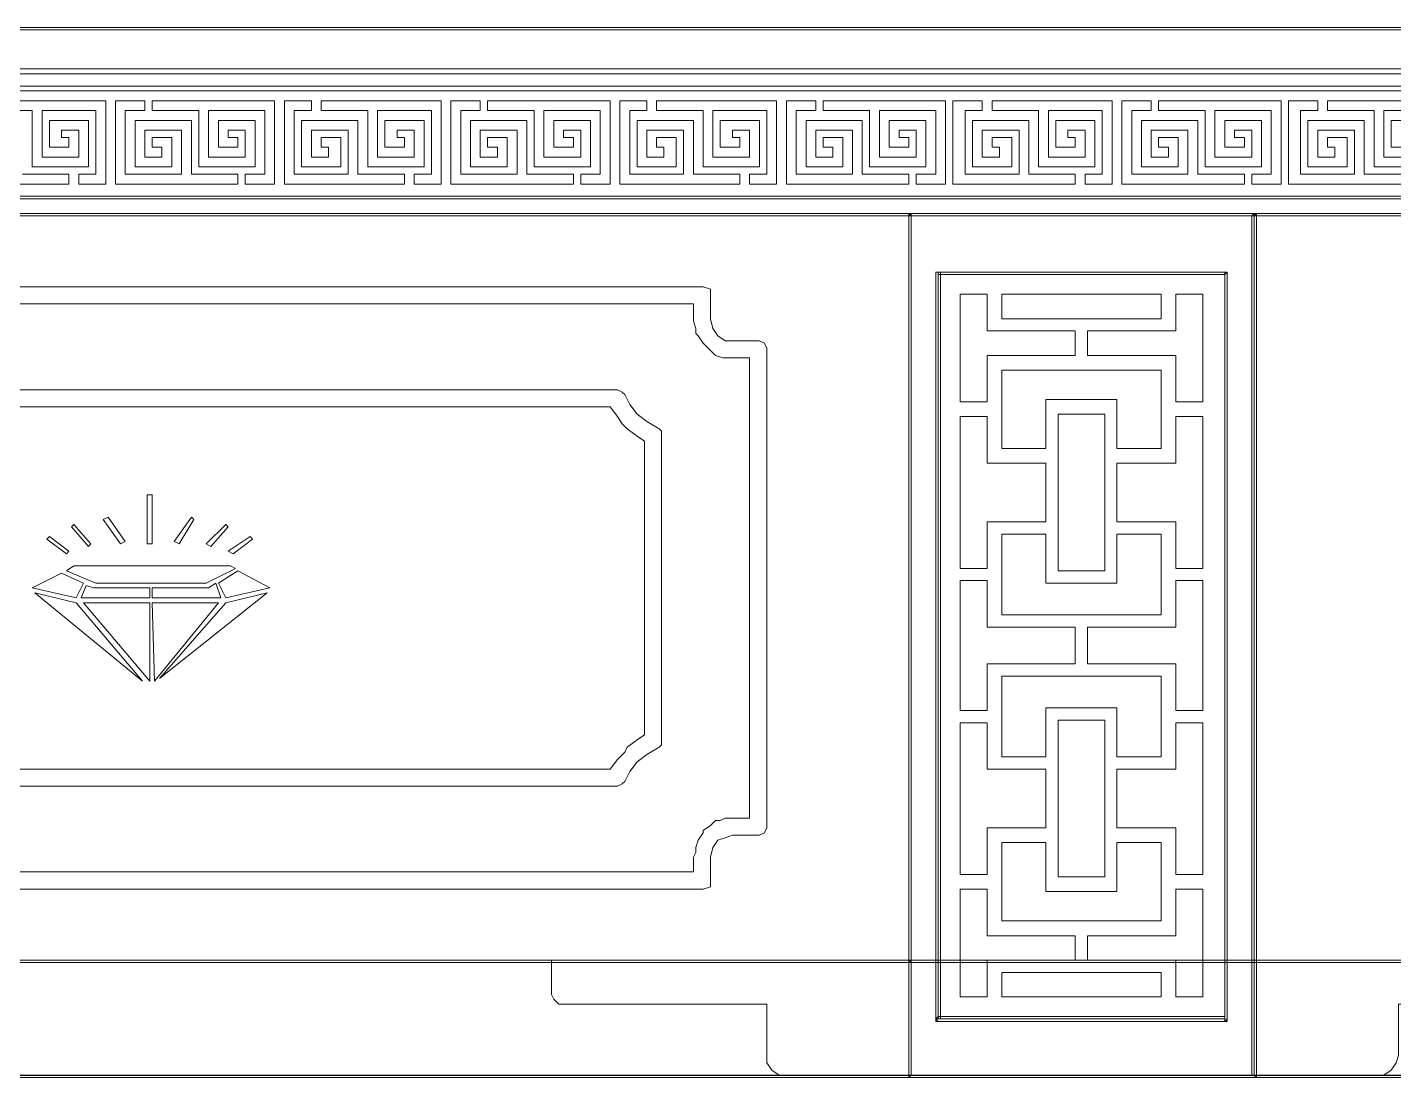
# Model space of a CAD drawing. Extents: x -66030 to 95157, y -13132 to 45879.
# Drawn here: x 53485 to 55665, y 24419 to 26094 of the extents above; entities that cross this region are included whole.
import ezdxf

# ---------------------------------------------------------------- set-up
doc = ezdxf.new("R2010")
doc.units = 0
doc.header["$LTSCALE"] = 100
doc.header["$MEASUREMENT"] = 0
doc.layers.get('0').update_dxf_attribs({"linetype": 'CONTINUOUS'})
doc.layers.add('3', color=11, linetype='CONTINUOUS')

msp = doc.modelspace()

# ---------------------------------------------------------------- linework, layer by layer
at = {"lineweight": 0}
for points in [[(50606.7, 26094.3), (50610.6, 26090.4), (56293.8, 26090.4), (56293.8, 26094.3), (50610.6, 26094.3), (50606.7, 26094.3), (50610.6, 26094.3), (50606.7, 26094.3), (50606.7, 26094.3)], [(50606.7, 26024), (50610.6, 26020.1), (56293.8, 26020.1), (56293.8, 26027.9), (50610.6, 26027.9), (50606.7, 26024), (50610.6, 26027.9), (50606.7, 26027.9), (50606.7, 26024)], [(50606.7, 26024), (50610.6, 26020.1), (56293.8, 26020.1), (56293.8, 26027.9), (50610.6, 26027.9), (50606.7, 26024), (50610.6, 26027.9), (50606.7, 26027.9), (50606.7, 26024)], [(56297.7, 26024), (56293.8, 26027.9), (50610.6, 26027.9), (50610.6, 26020.1), (56293.8, 26020.1), (56297.7, 26024), (56293.8, 26020.1), (56297.7, 26020.1), (56297.7, 26024)], [(56297.7, 25996.7), (56293.8, 26000.6), (50610.6, 26000.6), (50610.6, 25992.8), (56293.8, 25992.8), (56297.7, 25996.7), (56293.8, 25992.8), (56297.7, 25992.8), (56297.7, 25996.7)], [(53821.3, 25844.3), (53821.3, 25852.2), (53821.3, 25860), (53821.3, 25860), (53821.3, 25860), (53782.2, 25860), (53747.1, 25860), (53747.1, 25902.9), (53747.1, 25945.9), (53700.2, 25945.9), (53657.3, 25945.9), (53657.3, 25906.8), (53657.3, 25871.7), (53688.5, 25871.7), (53715.8, 25871.7), (53715.8, 25895.1), (53715.8, 25918.6), (53700.2, 25918.6), (53684.6, 25918.6), (53684.6, 25910.7), (53684.6, 25902.9), (53692.4, 25902.9), (53700.2, 25902.9), (53700.2, 25895.1), (53700.2, 25887.3), (53684.6, 25887.3), (53672.9, 25887.3), (53672.9, 25910.7), (53672.9, 25930.3), (53700.2, 25930.3), (53731.5, 25930.3), (53731.5, 25895.1), (53731.5, 25860), (53688.5, 25860), (53641.6, 25860), (53641.6, 25910.7), (53641.6, 25961.5), (53657.3, 25961.5), (53672.9, 25961.5), (53672.9, 25969.3), (53672.9, 25977.1), (53649.4, 25977.1), (53626, 25977.1), (53626, 25942), (53626, 25910.7), (53626, 25875.6), (53626, 25844.3), (53672.9, 25844.3), (53723.7, 25844.3), (53770.5, 25844.3), (53821.3, 25844.3)], [(53833, 25860), (53833, 25852.2), (53833, 25844.3), (53856.5, 25844.3), (53879.9, 25844.3), (53879.9, 25875.6), (53879.9, 25910.7), (53879.9, 25942), (53879.9, 25977.1), (53833, 25977.1), (53782.2, 25977.1), (53735.4, 25977.1), (53684.6, 25977.1), (53684.6, 25969.3), (53684.6, 25961.5), (53723.7, 25961.5), (53758.8, 25961.5), (53758.8, 25914.7), (53758.8, 25871.7), (53805.7, 25871.7), (53848.6, 25871.7), (53848.6, 25906.8), (53848.6, 25945.9), (53817.4, 25945.9), (53790.1, 25945.9), (53790.1, 25922.5), (53790.1, 25902.9), (53805.7, 25902.9), (53821.3, 25902.9), (53821.3, 25910.7), (53821.3, 25918.6), (53813.5, 25918.6), (53805.7, 25918.6), (53805.7, 25922.5), (53805.7, 25930.3), (53821.3, 25930.3), (53833, 25930.3), (53833, 25910.7), (53833, 25887.3), (53805.7, 25887.3), (53774.4, 25887.3), (53774.4, 25922.5), (53774.4, 25961.5), (53817.4, 25961.5), (53864.3, 25961.5), (53864.3, 25910.7), (53864.3, 25860), (53848.6, 25860), (53833, 25860)], [(54086.9, 25844.3), (54086.9, 25852.2), (54086.9, 25860), (54086.9, 25860), (54086.9, 25860), (54051.8, 25860), (54012.7, 25860), (54012.7, 25902.9), (54012.7, 25945.9), (53969.7, 25945.9), (53922.9, 25945.9), (53922.9, 25906.8), (53922.9, 25871.7), (53954.1, 25871.7), (53985.4, 25871.7), (53985.4, 25895.1), (53985.4, 25918.6), (53969.7, 25918.6), (53954.1, 25918.6), (53954.1, 25910.7), (53954.1, 25902.9), (53961.9, 25902.9), (53965.8, 25902.9), (53965.8, 25895.1), (53965.8, 25887.3), (53954.1, 25887.3), (53938.5, 25887.3), (53938.5, 25910.7), (53938.5, 25930.3), (53969.7, 25930.3), (53997.1, 25930.3), (53997.1, 25895.1), (53997.1, 25860), (53954.1, 25860), (53911.1, 25860), (53911.1, 25910.7), (53911.1, 25961.5), (53922.9, 25961.5), (53938.5, 25961.5), (53938.5, 25969.3), (53938.5, 25977.1), (53915, 25977.1), (53895.5, 25977.1), (53895.5, 25942), (53895.5, 25910.7), (53895.5, 25875.6), (53895.5, 25844.3), (53942.4, 25844.3), (53989.3, 25844.3), (54040, 25844.3), (54086.9, 25844.3)], [(54102.5, 25860), (54102.5, 25852.2), (54102.5, 25844.3), (54126, 25844.3), (54145.5, 25844.3), (54145.5, 25875.6), (54145.5, 25910.7), (54145.5, 25942), (54145.5, 25977.1), (54098.6, 25977.1), (54051.8, 25977.1), (54001, 25977.1), (53954.1, 25977.1), (53954.1, 25969.3), (53954.1, 25961.5), (53989.3, 25961.5), (54028.3, 25961.5), (54028.3, 25914.7), (54028.3, 25871.7), (54071.3, 25871.7), (54118.2, 25871.7), (54118.2, 25906.8), (54118.2, 25945.9), (54086.9, 25945.9), (54055.7, 25945.9), (54055.7, 25922.5), (54055.7, 25902.9), (54071.3, 25902.9), (54086.9, 25902.9), (54086.9, 25910.7), (54086.9, 25918.6), (54079.1, 25918.6), (54075.2, 25918.6), (54075.2, 25922.5), (54075.2, 25930.3), (54086.9, 25930.3), (54102.5, 25930.3), (54102.5, 25910.7), (54102.5, 25887.3), (54071.3, 25887.3), (54043.9, 25887.3), (54043.9, 25922.5), (54043.9, 25961.5), (54086.9, 25961.5), (54129.9, 25961.5), (54129.9, 25910.7), (54129.9, 25860), (54118.2, 25860), (54102.5, 25860)], [(54356.4, 25844.3), (54356.4, 25852.2), (54356.4, 25860), (54356.4, 25860), (54356.4, 25860), (54317.4, 25860), (54282.2, 25860), (54282.2, 25902.9), (54282.2, 25945.9), (54235.3, 25945.9), (54192.4, 25945.9), (54192.4, 25906.8), (54192.4, 25871.7), (54223.6, 25871.7), (54251, 25871.7), (54251, 25895.1), (54251, 25918.6), (54235.3, 25918.6), (54219.7, 25918.6), (54219.7, 25910.7), (54219.7, 25902.9), (54227.5, 25902.9), (54235.3, 25902.9), (54235.3, 25895.1), (54235.3, 25887.3), (54219.7, 25887.3), (54208, 25887.3), (54208, 25910.7), (54208, 25930.3), (54235.3, 25930.3), (54266.6, 25930.3), (54266.6, 25895.1), (54266.6, 25860), (54223.6, 25860), (54176.7, 25860), (54176.7, 25910.7), (54176.7, 25961.5), (54192.4, 25961.5), (54208, 25961.5), (54208, 25969.3), (54208, 25977.1), (54184.6, 25977.1), (54161.1, 25977.1), (54161.1, 25942), (54161.1, 25910.7), (54161.1, 25875.6), (54161.1, 25844.3), (54208, 25844.3), (54258.8, 25844.3), (54305.6, 25844.3), (54356.4, 25844.3)], [(54368.1, 25860), (54368.1, 25852.2), (54368.1, 25844.3), (54391.6, 25844.3), (54415, 25844.3), (54415, 25875.6), (54415, 25910.7), (54415, 25942), (54415, 25977.1), (54368.1, 25977.1), (54317.4, 25977.1), (54270.5, 25977.1), (54219.7, 25977.1), (54219.7, 25969.3), (54219.7, 25961.5), (54258.8, 25961.5), (54293.9, 25961.5), (54293.9, 25914.7), (54293.9, 25871.7), (54340.8, 25871.7), (54383.8, 25871.7), (54383.8, 25906.8), (54383.8, 25945.9), (54352.5, 25945.9), (54325.2, 25945.9), (54325.2, 25922.5), (54325.2, 25902.9), (54340.8, 25902.9), (54356.4, 25902.9), (54356.4, 25910.7), (54356.4, 25918.6), (54348.6, 25918.6), (54340.8, 25918.6), (54340.8, 25922.5), (54340.8, 25930.3), (54356.4, 25930.3), (54368.1, 25930.3), (54368.1, 25910.7), (54368.1, 25887.3), (54340.8, 25887.3), (54309.5, 25887.3), (54309.5, 25922.5), (54309.5, 25961.5), (54352.5, 25961.5), (54399.4, 25961.5), (54399.4, 25910.7), (54399.4, 25860), (54383.8, 25860), (54368.1, 25860)], [(54622, 25844.3), (54622, 25852.2), (54622, 25860), (54622, 25860), (54622, 25860), (54586.9, 25860), (54547.8, 25860), (54547.8, 25902.9), (54547.8, 25945.9), (54504.8, 25945.9), (54458, 25945.9), (54458, 25906.8), (54458, 25871.7), (54489.2, 25871.7), (54520.5, 25871.7), (54520.5, 25895.1), (54520.5, 25918.6), (54504.8, 25918.6), (54489.2, 25918.6), (54489.2, 25910.7), (54489.2, 25902.9), (54497, 25902.9), (54500.9, 25902.9), (54500.9, 25895.1), (54500.9, 25887.3), (54489.2, 25887.3), (54473.6, 25887.3), (54473.6, 25910.7), (54473.6, 25930.3), (54504.8, 25930.3), (54532.2, 25930.3), (54532.2, 25895.1), (54532.2, 25860), (54489.2, 25860), (54446.3, 25860), (54446.3, 25910.7), (54446.3, 25961.5), (54458, 25961.5), (54473.6, 25961.5), (54473.6, 25969.3), (54473.6, 25977.1), (54450.2, 25977.1), (54430.6, 25977.1), (54430.6, 25942), (54430.6, 25910.7), (54430.6, 25875.6), (54430.6, 25844.3), (54477.5, 25844.3), (54524.4, 25844.3), (54575.2, 25844.3), (54622, 25844.3)], [(54637.6, 25860), (54637.6, 25852.2), (54637.6, 25844.3), (54661.1, 25844.3), (54680.6, 25844.3), (54680.6, 25875.6), (54680.6, 25910.7), (54680.6, 25942), (54680.6, 25977.1), (54633.7, 25977.1), (54586.9, 25977.1), (54536.1, 25977.1), (54489.2, 25977.1), (54489.2, 25969.3), (54489.2, 25961.5), (54524.4, 25961.5), (54563.4, 25961.5), (54563.4, 25914.7), (54563.4, 25871.7), (54606.4, 25871.7), (54653.3, 25871.7), (54653.3, 25906.8), (54653.3, 25945.9), (54622, 25945.9), (54590.8, 25945.9), (54590.8, 25922.5), (54590.8, 25902.9), (54606.4, 25902.9), (54622, 25902.9), (54622, 25910.7), (54622, 25918.6), (54614.2, 25918.6), (54610.3, 25918.6), (54610.3, 25922.5), (54610.3, 25930.3), (54622, 25930.3), (54637.6, 25930.3), (54637.6, 25910.7), (54637.6, 25887.3), (54606.4, 25887.3), (54579.1, 25887.3), (54579.1, 25922.5), (54579.1, 25961.5), (54622, 25961.5), (54665, 25961.5), (54665, 25910.7), (54665, 25860), (54653.3, 25860), (54637.6, 25860)], [(54891.5, 25844.3), (54891.5, 25852.2), (54891.5, 25860), (54891.5, 25860), (54891.5, 25860), (54852.5, 25860), (54817.3, 25860), (54817.3, 25902.9), (54817.3, 25945.9), (54770.5, 25945.9), (54727.5, 25945.9), (54727.5, 25906.8), (54727.5, 25871.7), (54754.8, 25871.7), (54786.1, 25871.7), (54786.1, 25895.1), (54786.1, 25918.6), (54770.5, 25918.6), (54754.8, 25918.6), (54754.8, 25910.7), (54754.8, 25902.9), (54762.6, 25902.9), (54770.5, 25902.9), (54770.5, 25895.1), (54770.5, 25887.3), (54754.8, 25887.3), (54743.1, 25887.3), (54743.1, 25910.7), (54743.1, 25930.3), (54770.5, 25930.3), (54801.7, 25930.3), (54801.7, 25895.1), (54801.7, 25860), (54754.8, 25860), (54711.9, 25860), (54711.9, 25910.7), (54711.9, 25961.5), (54727.5, 25961.5), (54743.1, 25961.5), (54743.1, 25969.3), (54743.1, 25977.1), (54719.7, 25977.1), (54696.2, 25977.1), (54696.2, 25942), (54696.2, 25910.7), (54696.2, 25875.6), (54696.2, 25844.3), (54743.1, 25844.3), (54793.9, 25844.3), (54840.8, 25844.3), (54891.5, 25844.3)], [(54903.3, 25860), (54903.3, 25852.2), (54903.3, 25844.3), (54926.7, 25844.3), (54950.1, 25844.3), (54950.1, 25875.6), (54950.1, 25910.7), (54950.1, 25942), (54950.1, 25977.1), (54903.3, 25977.1), (54852.5, 25977.1), (54805.6, 25977.1), (54754.8, 25977.1), (54754.8, 25969.3), (54754.8, 25961.5), (54793.9, 25961.5), (54829, 25961.5), (54829, 25914.7), (54829, 25871.7), (54875.9, 25871.7), (54918.9, 25871.7), (54918.9, 25906.8), (54918.9, 25945.9), (54887.6, 25945.9), (54860.3, 25945.9), (54860.3, 25922.5), (54860.3, 25902.9), (54875.9, 25902.9), (54891.5, 25902.9), (54891.5, 25910.7), (54891.5, 25918.6), (54883.7, 25918.6), (54875.9, 25918.6), (54875.9, 25922.5), (54875.9, 25930.3), (54891.5, 25930.3), (54903.3, 25930.3), (54903.3, 25910.7), (54903.3, 25887.3), (54875.9, 25887.3), (54844.7, 25887.3), (54844.7, 25922.5), (54844.7, 25961.5), (54887.6, 25961.5), (54934.5, 25961.5), (54934.5, 25910.7), (54934.5, 25860), (54918.9, 25860), (54903.3, 25860)], [(55157.1, 25844.3), (55157.1, 25852.2), (55157.1, 25860), (55157.1, 25860), (55157.1, 25860), (55122, 25860), (55082.9, 25860), (55082.9, 25902.9), (55082.9, 25945.9), (55040, 25945.9), (54993.1, 25945.9), (54993.1, 25906.8), (54993.1, 25871.7), (55024.3, 25871.7), (55055.6, 25871.7), (55055.6, 25895.1), (55055.6, 25918.6), (55040, 25918.6), (55024.3, 25918.6), (55024.3, 25910.7), (55024.3, 25902.9), (55032.2, 25902.9), (55036.1, 25902.9), (55036.1, 25895.1), (55036.1, 25887.3), (55024.3, 25887.3), (55008.7, 25887.3), (55008.7, 25910.7), (55008.7, 25930.3), (55040, 25930.3), (55067.3, 25930.3), (55067.3, 25895.1), (55067.3, 25860), (55024.3, 25860), (54981.4, 25860), (54981.4, 25910.7), (54981.4, 25961.5), (54993.1, 25961.5), (55008.7, 25961.5), (55008.7, 25969.3), (55008.7, 25977.1), (54985.3, 25977.1), (54961.8, 25977.1), (54961.8, 25942), (54961.8, 25910.7), (54961.8, 25875.6), (54961.8, 25844.3), (55012.6, 25844.3), (55059.5, 25844.3), (55110.3, 25844.3), (55157.1, 25844.3)], [(55172.8, 25860), (55172.8, 25852.2), (55172.8, 25844.3), (55196.2, 25844.3), (55215.7, 25844.3), (55215.7, 25875.6), (55215.7, 25910.7), (55215.7, 25942), (55215.7, 25977.1), (55168.9, 25977.1), (55122, 25977.1), (55071.2, 25977.1), (55024.3, 25977.1), (55024.3, 25969.3), (55024.3, 25961.5), (55059.5, 25961.5), (55098.6, 25961.5), (55098.6, 25914.7), (55098.6, 25871.7), (55141.5, 25871.7), (55188.4, 25871.7), (55188.4, 25906.8), (55188.4, 25945.9), (55157.1, 25945.9), (55125.9, 25945.9), (55125.9, 25922.5), (55125.9, 25902.9), (55141.5, 25902.9), (55157.1, 25902.9), (55157.1, 25910.7), (55157.1, 25918.6), (55149.3, 25918.6), (55145.4, 25918.6), (55145.4, 25922.5), (55145.4, 25930.3), (55157.1, 25930.3), (55172.8, 25930.3), (55172.8, 25910.7), (55172.8, 25887.3), (55141.5, 25887.3), (55114.2, 25887.3), (55114.2, 25922.5), (55114.2, 25961.5), (55157.1, 25961.5), (55200.1, 25961.5), (55200.1, 25910.7), (55200.1, 25860), (55188.4, 25860), (55172.8, 25860)], [(55426.7, 25844.3), (55426.7, 25852.2), (55426.7, 25860), (55426.7, 25860), (55426.7, 25860), (55387.6, 25860), (55352.4, 25860), (55352.4, 25902.9), (55352.4, 25945.9), (55305.6, 25945.9), (55262.6, 25945.9), (55262.6, 25906.8), (55262.6, 25871.7), (55289.9, 25871.7), (55321.2, 25871.7), (55321.2, 25895.1), (55321.2, 25918.6), (55305.6, 25918.6), (55289.9, 25918.6), (55289.9, 25910.7), (55289.9, 25902.9), (55297.8, 25902.9), (55305.6, 25902.9), (55305.6, 25895.1), (55305.6, 25887.3), (55289.9, 25887.3), (55278.2, 25887.3), (55278.2, 25910.7), (55278.2, 25930.3), (55305.6, 25930.3), (55336.8, 25930.3), (55336.8, 25895.1), (55336.8, 25860), (55289.9, 25860), (55247, 25860), (55247, 25910.7), (55247, 25961.5), (55262.6, 25961.5), (55278.2, 25961.5), (55278.2, 25969.3), (55278.2, 25977.1), (55254.8, 25977.1), (55231.4, 25977.1), (55231.4, 25942), (55231.4, 25910.7), (55231.4, 25875.6), (55231.4, 25844.3), (55278.2, 25844.3), (55329, 25844.3), (55375.9, 25844.3), (55426.7, 25844.3)], [(55438.4, 25860), (55438.4, 25852.2), (55438.4, 25844.3), (55461.8, 25844.3), (55485.2, 25844.3), (55485.2, 25875.6), (55485.2, 25910.7), (55485.2, 25942), (55485.2, 25977.1), (55438.4, 25977.1), (55387.6, 25977.1), (55340.7, 25977.1), (55289.9, 25977.1), (55289.9, 25969.3), (55289.9, 25961.5), (55329, 25961.5), (55364.2, 25961.5), (55364.2, 25914.7), (55364.2, 25871.7), (55411, 25871.7), (55454, 25871.7), (55454, 25906.8), (55454, 25945.9), (55422.7, 25945.9), (55395.4, 25945.9), (55395.4, 25922.5), (55395.4, 25902.9), (55411, 25902.9), (55426.7, 25902.9), (55426.7, 25910.7), (55426.7, 25918.6), (55418.8, 25918.6), (55411, 25918.6), (55411, 25922.5), (55411, 25930.3), (55426.7, 25930.3), (55438.4, 25930.3), (55438.4, 25910.7), (55438.4, 25887.3), (55411, 25887.3), (55379.8, 25887.3), (55379.8, 25922.5), (55379.8, 25961.5), (55422.7, 25961.5), (55469.6, 25961.5), (55469.6, 25910.7), (55469.6, 25860), (55454, 25860), (55438.4, 25860)], [(50606.7, 25820.9), (50610.6, 25820.9), (56293.8, 25820.9), (56293.8, 25824.8), (50610.6, 25824.8), (50606.7, 25820.9), (50610.6, 25824.8), (50606.7, 25824.8), (50606.7, 25820.9)], [(50606.7, 25793.6), (50610.6, 25793.6), (56293.8, 25793.6), (56293.8, 25797.5), (50610.6, 25797.5), (50606.7, 25793.6), (50610.6, 25797.5), (50606.7, 25797.5), (50606.7, 25793.6)], [(56297.7, 25793.6), (56293.8, 25797.5), (50610.6, 25797.5), (50610.6, 25793.6), (56293.8, 25793.6), (56297.7, 25793.6), (56293.8, 25793.6), (56297.7, 25793.6), (56297.7, 25793.6)], [(56297.7, 25793.6), (56293.8, 25797.5), (50610.6, 25797.5), (50610.6, 25793.6), (56293.8, 25793.6), (56297.7, 25793.6), (56293.8, 25793.6), (56297.7, 25793.6), (56297.7, 25793.6)], [(52348.8, 25793.6), (52352.7, 25793.6), (54891.5, 25793.6), (54891.5, 25797.5), (52352.7, 25797.5), (52348.8, 25793.6), (52352.7, 25797.5), (52348.8, 25797.5), (52348.8, 25793.6)], [(54891.5, 25793.6), (54891.5, 25793.6), (55442.3, 25793.6), (55442.3, 25797.5), (54891.5, 25797.5), (54891.5, 25793.6), (54891.5, 25797.5), (54891.5, 25797.5), (54891.5, 25793.6)], [(54891.5, 25797.5), (54891.5, 25793.6), (54891.5, 24606.2), (54895.4, 24606.2), (54895.4, 25793.6), (54891.5, 25797.5), (54895.4, 25793.6), (54895.4, 25797.5), (54891.5, 25797.5)], [(54891.5, 24422.6), (55442.3, 24422.6), (55442.3, 25793.6), (54891.5, 25793.6), (54891.5, 24422.6)], [(54891.5, 24418.7), (54895.4, 24422.6), (54895.4, 25793.6), (54891.5, 25793.6), (54891.5, 24422.6), (54891.5, 24418.7), (54891.5, 24422.6), (54891.5, 24418.7), (54891.5, 24418.7)], [(55442.3, 25797.5), (55438.4, 25793.6), (55438.4, 24422.6), (55446.2, 24422.6), (55446.2, 25793.6), (55442.3, 25797.5), (55446.2, 25793.6), (55446.2, 25797.5), (55442.3, 25797.5)], [(54938.4, 25703.7), (54934.5, 25703.7), (54934.5, 24512.4), (54942.3, 24512.4), (54942.3, 25703.7), (54938.4, 25703.7), (54938.4, 25703.7), (54934.5, 25703.7), (54934.5, 25703.7)], [(55399.3, 25703.7), (55395.4, 25703.7), (54938.4, 25703.7), (54938.4, 25699.8), (55395.4, 25699.8), (55399.3, 25703.7), (55399.3, 25703.7), (55399.3, 25703.7), (55395.4, 25703.7)], [(55395.4, 25703.7), (54938.4, 25703.7), (54938.4, 24512.4), (55395.4, 24512.4), (55395.4, 25703.7)], [(55395.4, 24508.5), (55399.3, 24512.4), (55399.3, 25703.7), (55395.4, 25703.7), (55395.4, 24512.4), (55395.4, 24508.5), (55395.4, 24508.5), (55399.3, 24508.5), (55399.3, 24512.4)], [(55016.5, 25668.6), (54973.6, 25668.6), (54973.6, 25496.7), (55016.5, 25496.7), (55016.5, 25570.9), (55157.1, 25570.9), (55157.1, 25610), (55016.5, 25610), (55016.5, 25668.6)], [(55293.9, 25668.6), (55040, 25668.6), (55040, 25629.5), (55293.9, 25629.5), (55293.9, 25668.6)], [(55360.3, 25668.6), (55317.3, 25668.6), (55317.3, 25610), (55176.7, 25610), (55176.7, 25570.9), (55317.3, 25570.9), (55317.3, 25496.7), (55360.3, 25496.7), (55360.3, 25668.6)], [(55223.5, 25422.5), (55223.5, 25500.6), (55110.3, 25500.6), (55110.3, 25422.5), (55040, 25422.5), (55040, 25547.5), (55293.9, 25547.5), (55293.9, 25422.5), (55223.5, 25422.5)], [(54973.6, 25473.3), (54973.6, 25231.1), (55016.5, 25231.1), (55016.5, 25305.3), (55110.3, 25305.3), (55110.3, 25399.1), (55016.5, 25399.1), (55016.5, 25473.3), (54973.6, 25473.3)], [(55129.8, 25227.2), (55204, 25227.2), (55204, 25477.2), (55129.8, 25477.2), (55129.8, 25227.2)], [(55360.3, 25231.1), (55360.3, 25473.3), (55317.3, 25473.3), (55317.3, 25399.1), (55223.5, 25399.1), (55223.5, 25305.3), (55317.3, 25305.3), (55317.3, 25231.1), (55360.3, 25231.1)], [(53676.8, 25348.3), (53684.6, 25348.3), (53684.6, 25270.2), (53676.8, 25270.2), (53676.8, 25348.3)], [(53641.6, 25274.1), (53614.3, 25313.1), (53606.5, 25309.2), (53633.8, 25270.2), (53641.6, 25274.1)], [(53719.7, 25274.1), (53747.1, 25313.1), (53751, 25309.2), (53727.6, 25270.2), (53719.7, 25274.1)], [(53586.9, 25270.2), (53559.6, 25301.4), (53555.7, 25297.5), (53583, 25266.3), (53586.9, 25270.2)], [(53770.5, 25270.2), (53801.8, 25301.4), (53805.7, 25297.5), (53778.3, 25266.3), (53770.5, 25270.2)], [(55110.3, 25207.7), (55223.5, 25207.7), (55223.5, 25285.8), (55293.9, 25285.8), (55293.9, 25156.9), (55040, 25156.9), (55040, 25285.8), (55110.3, 25285.8), (55110.3, 25207.7)], [(53551.8, 25258.5), (53520.5, 25281.9), (53516.6, 25278), (53547.9, 25254.5), (53551.8, 25258.5)], [(53805.7, 25258.5), (53840.8, 25281.9), (53844.7, 25278), (53813.5, 25254.5), (53805.7, 25258.5)], [(53493.2, 25199.9), (53540.1, 25223.3), (53575.2, 25207.7), (53563.5, 25184.2), (53493.2, 25199.9)], [(53547.9, 25227.2), (53559.6, 25235), (53809.6, 25235), (53817.4, 25231.1), (53770.5, 25207.7), (53594.8, 25207.7), (53547.9, 25227.2)], [(53821.3, 25227.2), (53872.1, 25199.9), (53801.8, 25184.2), (53790.1, 25207.7), (53821.3, 25227.2)], [(53579.1, 25203.8), (53571.3, 25184.2), (53680.7, 25184.2), (53680.7, 25199.9), (53590.8, 25199.9), (53590.8, 25199.9), (53579.1, 25203.8)], [(53684.6, 25199.9), (53684.6, 25184.2), (53794, 25184.2), (53786.1, 25207.7), (53774.4, 25199.9), (53770.5, 25199.9), (53684.6, 25199.9)], [(54973.6, 25211.6), (54973.6, 25004.6), (55016.5, 25004.6), (55016.5, 25078.8), (55157.1, 25078.8), (55157.1, 25137.4), (55016.5, 25137.4), (55016.5, 25211.6), (54973.6, 25211.6)], [(55360.3, 25004.6), (55360.3, 25211.6), (55317.3, 25211.6), (55317.3, 25137.4), (55176.7, 25137.4), (55176.7, 25078.8), (55317.3, 25078.8), (55317.3, 25004.6), (55360.3, 25004.6)], [(53669, 25051.4), (53497.1, 25192), (53563.5, 25176.4), (53669, 25051.4)], [(53680.7, 25051.4), (53680.7, 25176.4), (53575.2, 25176.4), (53680.7, 25051.4)], [(53688.5, 25051.4), (53790.1, 25176.4), (53684.6, 25176.4), (53688.5, 25051.4)], [(53868.2, 25192), (53696.3, 25055.3), (53801.8, 25176.4), (53868.2, 25192)], [(55223.5, 24930.3), (55223.5, 25008.5), (55110.3, 25008.5), (55110.3, 24930.3), (55040, 24930.3), (55040, 25059.2), (55293.9, 25059.2), (55293.9, 24930.3), (55223.5, 24930.3)], [(54973.6, 24985), (54973.6, 24742.9), (55016.5, 24742.9), (55016.5, 24817.1), (55110.3, 24817.1), (55110.3, 24910.8), (55016.5, 24910.8), (55016.5, 24985), (54973.6, 24985)], [(55129.8, 24739), (55204, 24739), (55204, 24988.9), (55129.8, 24988.9), (55129.8, 24739)], [(55360.3, 24742.9), (55360.3, 24985), (55317.3, 24985), (55317.3, 24910.8), (55223.5, 24910.8), (55223.5, 24817.1), (55317.3, 24817.1), (55317.3, 24742.9), (55360.3, 24742.9)], [(55110.3, 24715.5), (55223.5, 24715.5), (55223.5, 24793.6), (55293.9, 24793.6), (55293.9, 24668.7), (55040, 24668.7), (55040, 24793.6), (55110.3, 24793.6), (55110.3, 24715.5)], [(54973.6, 24719.4), (54973.6, 24547.6), (55016.5, 24547.6), (55016.5, 24606.2), (55157.1, 24606.2), (55157.1, 24645.2), (55016.5, 24645.2), (55016.5, 24719.4), (54973.6, 24719.4)], [(55317.3, 24547.6), (55360.3, 24547.6), (55360.3, 24719.4), (55317.3, 24719.4), (55317.3, 24645.2), (55176.7, 24645.2), (55176.7, 24606.2), (55317.3, 24606.2), (55317.3, 24547.6)], [(50606.7, 24606.2), (50610.6, 24602.2), (56293.8, 24602.2), (56293.8, 24606.2), (50610.6, 24606.2), (50606.7, 24606.2), (50610.6, 24606.2), (50606.7, 24606.2), (50606.7, 24606.2)], [(56297.7, 24606.2), (56293.8, 24606.2), (50610.6, 24606.2), (50610.6, 24602.2), (56293.8, 24602.2), (56297.7, 24606.2), (56293.8, 24602.2), (56297.7, 24602.2), (56297.7, 24606.2)], [(54895.4, 24606.2), (54891.5, 24606.2), (52352.7, 24606.2), (52352.7, 24602.2), (54891.5, 24602.2), (54895.4, 24606.2), (54891.5, 24602.2), (54895.4, 24602.2), (54895.4, 24606.2)], [(54344.7, 24535.8), (54665, 24535.8), (54665, 24453.8), (54665, 24442.1), (54672.8, 24430.4), (54684.5, 24422.6), (54696.2, 24422.6), (54891.5, 24422.6), (54891.5, 24606.2), (54321.3, 24606.2), (54321.3, 24559.3), (54321.3, 24551.5), (54325.2, 24543.7), (54333, 24535.8), (54344.7, 24535.8)], [(55040, 24547.6), (55293.9, 24547.6), (55293.9, 24586.6), (55040, 24586.6), (55040, 24547.6)], [(55993, 24535.8), (55672.7, 24535.8), (55672.7, 24453.8), (55668.8, 24442.1), (55661, 24430.4), (55649.3, 24422.6), (55637.6, 24422.6), (55442.3, 24422.6), (55442.3, 24606.2), (56016.5, 24606.2), (56016.5, 24559.3), (56012.5, 24551.5), (56008.6, 24543.7), (56000.8, 24535.8), (55993, 24535.8)], [(54934.5, 24512.4), (54938.4, 24508.5), (55395.4, 24508.5), (55395.4, 24516.3), (54938.4, 24516.3), (54934.5, 24512.4), (54934.5, 24512.4), (54934.5, 24508.5), (54938.4, 24508.5)], [(56297.7, 24422.6), (56293.8, 24422.6), (50610.6, 24422.6), (50610.6, 24418.7), (56293.8, 24418.7), (56297.7, 24422.6), (56293.8, 24418.7), (56297.7, 24418.7), (56297.7, 24422.6)], [(55446.2, 24422.6), (55442.3, 24422.6), (54891.5, 24422.6), (54891.5, 24418.7), (55442.3, 24418.7), (55446.2, 24422.6), (55442.3, 24418.7), (55446.2, 24418.7), (55446.2, 24422.6)]]:
    msp.add_lwpolyline(points, close=True, dxfattribs=at)
for points in [[(53419, 25992.8), (53485.4, 25992.8), (53551.8, 25992.8), (53618.2, 25992.8), (53618.2, 25992.8), (53618.2, 25992.8), (53684.6, 25992.8), (53751, 25992.8), (53821.3, 25992.8), (53887.7, 25992.8), (53887.7, 25992.8), (53887.7, 25992.8), (53954.1, 25992.8), (54020.5, 25992.8), (54086.9, 25992.8), (54153.3, 25992.8), (54153.3, 25992.8), (54153.3, 25992.8), (54219.7, 25992.8), (54286.1, 25992.8), (54356.4, 25992.8), (54422.8, 25992.8), (54422.8, 25992.8), (54422.8, 25992.8), (54489.2, 25992.8), (54555.6, 25992.8), (54622, 25992.8), (54688.4, 25992.8), (54688.4, 25992.8), (54688.4, 25992.8), (54754.8, 25992.8), (54821.2, 25992.8), (54887.6, 25992.8), (54957.9, 25992.8), (54957.9, 25992.8), (54957.9, 25992.8), (55024.3, 25992.8), (55090.7, 25992.8), (55157.1, 25992.8), (55223.5, 25992.8), (55223.5, 25992.8), (55223.5, 25992.8), (55289.9, 25992.8), (55356.3, 25992.8), (55422.7, 25992.8), (55493.1, 25992.8), (55493.1, 25992.8), (55493.1, 25992.8), (55559.5, 25992.8), (55625.9, 25992.8), (55692.3, 25992.8)], [(53454.1, 25961.5), (53493.2, 25961.5), (53493.2, 25914.7), (53493.2, 25871.7), (53536.2, 25871.7), (53583, 25871.7), (53583, 25906.8), (53583, 25945.9), (53551.8, 25945.9), (53520.5, 25945.9), (53520.5, 25922.5), (53520.5, 25902.9), (53536.2, 25902.9), (53551.8, 25902.9), (53551.8, 25910.7), (53551.8, 25918.6), (53544, 25918.6), (53540.1, 25918.6), (53540.1, 25922.5), (53540.1, 25930.3), (53551.8, 25930.3), (53567.4, 25930.3), (53567.4, 25910.7), (53567.4, 25887.3), (53536.2, 25887.3), (53508.8, 25887.3), (53508.8, 25922.5), (53508.8, 25961.5), (53551.8, 25961.5), (53594.8, 25961.5), (53594.8, 25910.7), (53594.8, 25860), (53583, 25860), (53567.4, 25860), (53567.4, 25860), (53567.4, 25852.2), (53567.4, 25844.3), (53590.8, 25844.3), (53610.4, 25844.3), (53610.4, 25875.6), (53610.4, 25910.7), (53610.4, 25942), (53610.4, 25977.1), (53563.5, 25977.1), (53516.6, 25977.1), (53465.9, 25977.1)], [(55692.3, 25860), (55657.1, 25860), (55618, 25860), (55618, 25902.9), (55618, 25945.9), (55575.1, 25945.9), (55528.2, 25945.9), (55528.2, 25906.8), (55528.2, 25871.7), (55559.5, 25871.7), (55590.7, 25871.7), (55590.7, 25895.1), (55590.7, 25918.6), (55575.1, 25918.6), (55559.5, 25918.6), (55559.5, 25910.7), (55559.5, 25902.9), (55567.3, 25902.9), (55571.2, 25902.9), (55571.2, 25895.1), (55571.2, 25887.3), (55559.5, 25887.3), (55543.8, 25887.3), (55543.8, 25910.7), (55543.8, 25930.3), (55575.1, 25930.3), (55602.4, 25930.3), (55602.4, 25895.1), (55602.4, 25860), (55559.5, 25860), (55516.5, 25860), (55516.5, 25910.7), (55516.5, 25961.5), (55528.2, 25961.5), (55543.8, 25961.5), (55543.8, 25969.3), (55543.8, 25977.1), (55520.4, 25977.1), (55497, 25977.1), (55497, 25942), (55497, 25910.7), (55497, 25875.6), (55497, 25844.3), (55547.7, 25844.3), (55594.6, 25844.3), (55645.4, 25844.3), (55692.3, 25844.3)], [(55704, 25977.1), (55657.1, 25977.1), (55606.3, 25977.1), (55559.5, 25977.1), (55559.5, 25969.3), (55559.5, 25961.5), (55594.6, 25961.5), (55633.7, 25961.5), (55633.7, 25914.7), (55633.7, 25871.7), (55676.6, 25871.7)], [(55676.6, 25887.3), (55649.3, 25887.3), (55649.3, 25922.5), (55649.3, 25961.5), (55692.3, 25961.5)], [(55692.3, 25945.9), (55661, 25945.9), (55661, 25922.5), (55661, 25902.9), (55676.6, 25902.9)], [(53454.1, 25844.3), (53504.9, 25844.3), (53551.8, 25844.3), (53551.8, 25844.3), (53551.8, 25852.2), (53551.8, 25860), (53551.8, 25860), (53551.8, 25860), (53516.6, 25860), (53477.6, 25860)], [(55692.3, 25824.8), (55625.9, 25824.8), (55559.5, 25824.8), (55493.1, 25824.8), (55493.1, 25824.8), (55493.1, 25824.8), (55422.7, 25824.8), (55356.3, 25824.8), (55289.9, 25824.8), (55223.5, 25824.8), (55223.5, 25824.8), (55223.5, 25824.8), (55157.1, 25824.8), (55090.7, 25824.8), (55024.3, 25824.8), (54957.9, 25824.8), (54957.9, 25824.8), (54957.9, 25824.8), (54887.6, 25824.8), (54821.2, 25824.8), (54754.8, 25824.8), (54688.4, 25824.8), (54688.4, 25824.8), (54688.4, 25824.8), (54622, 25824.8), (54555.6, 25824.8), (54489.2, 25824.8), (54422.8, 25824.8), (54422.8, 25824.8), (54422.8, 25824.8), (54356.4, 25824.8), (54286.1, 25824.8), (54219.7, 25824.8), (54153.3, 25824.8), (54153.3, 25824.8), (54153.3, 25824.8), (54086.9, 25824.8), (54020.5, 25824.8), (53954.1, 25824.8), (53887.7, 25824.8), (53887.7, 25824.8), (53887.7, 25824.8), (53821.3, 25824.8), (53751, 25824.8), (53684.6, 25824.8), (53618.2, 25824.8), (53618.2, 25824.8), (53618.2, 25824.8), (53551.8, 25824.8), (53485.4, 25824.8), (53419, 25824.8)], [(52676.9, 25680.3), (54563.4, 25680.3), (54563.4, 25680.3), (54575.2, 25676.4), (54575.2, 25668.6), (54575.2, 25629.5), (54575.2, 25629.5), (54579.1, 25613.9), (54586.9, 25602.2), (54598.6, 25594.4), (54610.3, 25594.4), (54653.3, 25594.4), (54661.1, 25590.5), (54665, 25582.6), (54665, 24817.1), (54661.1, 24809.3), (54653.3, 24805.4), (54610.3, 24805.4), (54598.6, 24801.5), (54586.9, 24797.5), (54579.1, 24785.8), (54575.2, 24770.2), (54575.2, 24770.2), (54575.2, 24731.1), (54575.2, 24723.3), (54563.4, 24719.4), (54563.4, 24719.4), (52676.9, 24719.4)], [(52696.4, 25653), (54547.8, 25653), (54547.8, 25625.6), (54551.7, 25613.9), (54551.7, 25606.1), (54555.6, 25602.2), (54563.4, 25590.5), (54571.2, 25582.6), (54575.2, 25578.7), (54583, 25570.9), (54594.7, 25567), (54602.5, 25567), (54610.3, 25567), (54637.6, 25567), (54637.6, 24832.7), (54606.4, 24832.7), (54598.6, 24832.7), (54590.8, 24828.8), (54583, 24828.8), (54575.2, 24821), (54563.4, 24813.2), (54563.4, 24809.3), (54555.6, 24797.5), (54551.7, 24785.8), (54551.7, 24778), (54547.8, 24770.2), (54547.8, 24746.8), (52696.4, 24746.8)], [(52817.5, 24883.5), (54426.7, 24883.5), (54434.5, 24887.4), (54438.4, 24891.3), (54446.3, 24906.9), (54458, 24922.5), (54473.6, 24934.3), (54493.1, 24946), (54497, 24949.9), (54497, 24957.7), (54497, 24957.7), (54497, 24957.7), (54497, 25442), (54497, 25442), (54497, 25442), (54497, 25449.8), (54493.1, 25453.7), (54473.6, 25465.5), (54458, 25477.2), (54446.3, 25492.8), (54438.4, 25508.4), (54434.5, 25512.3), (54426.7, 25516.2), (52817.5, 25516.2)], [(52825.3, 24910.8), (54415, 24910.8), (54426.7, 24926.4), (54438.4, 24938.2), (54442.4, 24946), (54458, 24957.7), (54469.7, 24965.5), (54469.7, 25434.2), (54458, 25442), (54442.4, 25453.7), (54438.4, 25457.7), (54434.5, 25461.6), (54426.7, 25473.3), (54415, 25488.9), (52825.3, 25488.9)]]:
    msp.add_lwpolyline(points, dxfattribs=at)
at = {"layer": '3'}
msp.add_line((-66009.4, 24422.6), (95156.9, 24422.6), dxfattribs=at)

doc.saveas('drawing.dxf')
